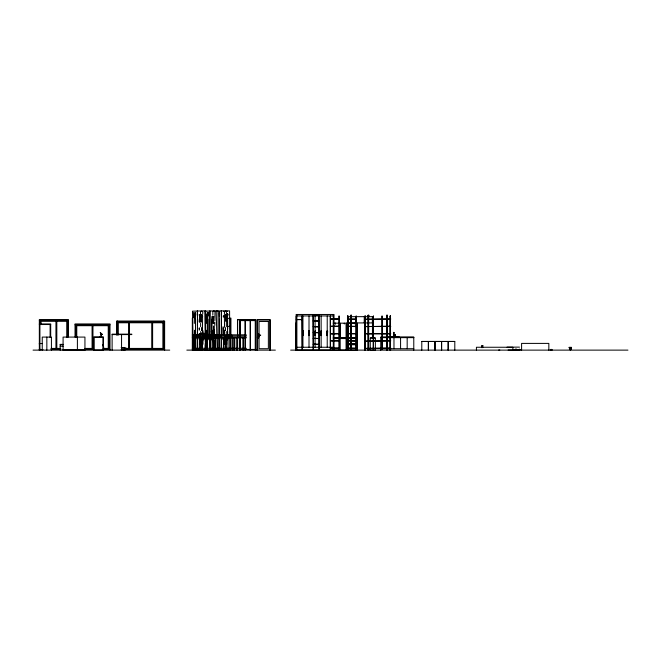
<?xml version="1.0" encoding="UTF-8"?>
<svg xmlns="http://www.w3.org/2000/svg" width="661" height="661" viewBox="0 0 661 661"><rect width="100%" height="100%" fill="white"/><g stroke="black" fill="none" stroke-linecap="round" stroke-linejoin="round"><path stroke-width="0.99" d="M197.432 331.748L197.251 349.785L205.86 349.785L205.703 310.852L192.467 311.174L193.376 350.09L197.722 349.785L197.432 327.526M197.432 325.749L197.432 323.816M197.532 331.748L197.408 310.852L197.532 323.816M197.532 327.526L197.532 325.749M202.687 334.937L202.646 330.227L202.762 334.896M212.776 338.548L212.809 330.227L212.611 338.515M224.319 337.812L224.343 343.67M296.343 349.322L296.351 316.049M390.147 316.049L390.139 349.322L390.585 349.322M390.23 349.322L390.287 316.049M390.329 349.322L390.37 316.049M390.477 349.322L390.477 316.049M39.33 344.084L39.338 343.571M195.681 314.603L195.681 315.264L195.623 312.43M219.559 315.264L219.51 312.43M347.777 316.66L347.76 322.923L372.449 322.923L372.465 316.66L372.407 322.882M347.81 322.882L347.818 316.702M355.982 316.702L355.965 322.882L356.064 316.702M364.186 322.882L364.285 316.702M200.432 333.532L200.465 343.67M202.646 344.373L202.679 337.812M225.194 315.884L225.194 317.222L225.203 315.867M226.525 344.373L226.566 334.937L226.706 344.381M201.324 315.239L201.316 317.222L201.349 314.537M201.465 337.878L201.349 344.389M202.828 344.381L202.828 337.779M213.8 338.606L213.974 326.088M215.023 334.937L215.015 338.548M223.385 317.247L223.401 315.908M225.343 337.878L225.236 344.389M227.648 331.508L227.582 339.969L227.458 313.925M512.779 349.95L519.885 349.793M194.466 315.231L194.309 323.436M194.962 312.992L194.929 313.438L194.978 312.422M199.531 314.57L199.366 322.056M223.088 326.699L223.211 334.978M226.492 315.231L226.302 321.345M226.335 326.691L226.393 321.973M202.431 329.641L202.596 317.858M211.859 316.578L211.751 339.969L211.71 319.263M200.688 322.039L200.506 315.231M214.808 325.41L214.858 321.973M224.162 337.779L224.162 344.381M226.285 331.516L226.252 333.557M227.698 329.013L227.615 319.263M201.605 327.922L201.555 330.393L201.506 327.922M212.999 323.436L212.9 316.569L212.925 317.941M214.883 320.585L214.99 312.025L214.544 310.943L213.569 310.951L215.874 311.323L215.602 310.943L218.039 310.852L218.097 349.809M225.484 327.922L225.434 330.393L225.384 327.922M101.331 337.019C100.836 336.589 101.596 337.928 101.191 334.193C100.53 335.152 100.819 332.359 101.877 334.35C101.092 332.946 100.522 337.664 101.29 336.614M199.515 314.496L199.473 316.528M213.536 335.053L213.453 338.63M201.126 337.911L200.985 344.398M202.059 317.173L202.084 315.834L202.117 317.189M225.004 337.911L224.864 344.398M200.382 333.499L200.283 344.381M201.39 337.854L201.208 343.637M213.71 338.572L213.949 329.665M223.352 316.528L223.368 315.851M224.228 334.896L224.352 330.227L224.31 334.937M225.269 337.854L225.087 343.637M199.283 322.039L199.374 319.263M195.449 313.851L195.466 312.347M219.328 313.851L219.345 312.347M226.062 314.487L225.847 321.279L226.004 314.512M201.597 330.277L201.613 329.665M202.324 335.672L202.274 337.102M225.475 330.277L225.492 329.665M570.774 349.049L570.699 349.413M206.728 317.941L206.802 315.231L206.645 323.436M194.441 315.9L194.326 317.908M226.467 315.9L226.351 317.908M212.834 315.198L212.842 311.728L213.577 310.91L204.811 311.174L205.274 342.2M214.486 340.01L213.941 350.099L217.816 349.892M194.441 315.28L194.516 313.925M206.777 315.28L206.86 313.925M226.459 315.28L226.5 314.603M201.828 345.653L201.597 350.099L201.283 345.653M225.707 345.653L225.475 350.09L225.93 350.148M224.401 314.553L224.492 311.174L225.765 310.951L223.459 311.323L223.732 310.943L221.286 310.852L221.6 349.785L217.254 350.099M200.58 313.942C199.391 309.588 204.133 310.505 202.588 314.553M571.203 349.322L570.278 348.322L569.361 349.372M101.191 333.954L101.216 334.706M569.898 349.339L570.327 349.768L569.642 349.314M570.683 349.743L570.774 348.744M569.997 349.768L570.716 349.545M100.943 333.962C102.306 335.912 101.315 332.252 100.571 334.449C103.389 335.003 100.133 332.764 100.827 334.582M100.472 333.904L101.207 334.598L100.546 333.805M101.364 334.499L101.844 334.169L101.373 333.855M101.075 337.135L101.232 336.623M481.844 347.703L482.323 346.058L482.794 347.703M519.877 349.892L516.067 349.892M570.327 349.652L570.848 349.14M512.919 350.066L512.845 347.256L476.424 347.256L476.424 350.173M101.389 336.73L101.307 337.069M393.444 335.458L395.443 335.416L395.344 334.755M569.642 349.355L570.716 349.586M570.426 349.487L570.071 349.421M101.827 334.425L101.472 333.97M100.571 334.045L101.563 333.648M569.361 348.306L570.782 348.322M101.827 334.202L101.596 334.284M570.236 349.619L570.641 349.735M215.131 350.156L215.147 337.614M225.93 350.165L229.747 349.785L229.582 310.852L227.136 310.943L227.417 311.323L225.789 310.901L226.376 311.174L226.409 313.942M313.05 315.198L319.147 315.198M350.76 315.198L351.528 315.198M368.028 315.198L368.805 315.198M386.652 315.198L387.412 315.198M350.76 315.33L351.528 315.33M368.028 315.33L368.805 315.347M386.652 315.347L387.412 315.347M350.76 315.479L351.528 315.479M368.028 315.479L368.805 315.495M386.652 315.495L387.412 315.495M350.859 315.578L351.429 315.578M368.127 315.578L368.706 315.578M386.751 315.578L387.321 315.578M351.445 315.818L350.999 315.727M368.103 315.818L368.574 315.727M386.726 315.818L387.181 315.727M296.872 315.933L333.293 315.933M296.368 316.049L296.368 349.322M348.041 316.049L347.612 316.049L347.603 349.322L348.058 349.322L347.95 316.049M351.445 316.049L350.842 316.049L350.925 349.322M368.103 316.049L368.731 316.049M386.726 316.049L387.338 316.049M390.139 316.049L390.568 316.049M192.822 318.115L192.318 318.115L192.318 350.173M228.954 318.115L230.929 318.115L230.929 350.173M228.632 318.552L230.491 318.552L230.491 350.173M347.471 319.007L356.081 319.007M347.471 319.296L356.081 319.296M296.293 319.585L302.118 319.585L296.442 319.585M237.63 319.717L240.53 319.717M239.96 319.866L255.551 319.866L255.534 350.156L255.551 319.569M39.33 320.445L67.596 320.445L67.596 337.383M240.265 320.61L245.066 320.61M245.355 320.61L250.155 320.61M250.445 320.61L255.245 320.61M313.19 321.031L319.015 321.031M67.596 321.32L41.081 321.32L41.081 324.336M117.427 321.907L164.63 321.907M152.617 322.775L163.763 322.775M333.185 323.171L346.48 323.171M39.33 323.94L50.699 323.94L50.699 337.556M39.33 324.526L50.699 324.526M75.032 324.815L109.999 324.815M92.953 325.691L109.123 325.691M228.888 326.27L230.491 326.27M356.081 326.286L347.471 326.286L356.081 326.584M228.888 326.484L230.491 326.484M319.015 326.856L313.19 326.567L318.933 326.856M309.15 331.012L309.381 335.598L309.208 331.012M314.942 331.012L314.884 335.598M327.079 331.012L326.848 335.598L327.021 331.012M295.764 332.599L296.558 332.599M313.19 332.69L319.015 332.69M295.764 333.037L296.566 333.037M347.471 333.574L355.932 333.59M364.748 333.574L373.209 333.863M390.709 333.574L382.248 333.863M338.994 333.59L330.459 333.863M373.506 333.59L381.951 333.59M330.541 333.855L338.994 333.855M347.479 333.855L355.932 333.855M364.765 333.855L373.209 333.855M373.506 333.855L381.951 333.855M382.248 333.855L390.692 333.855M112.122 334.582L131.795 334.582L131.795 334.144L112.122 334.144L112.122 350.173M192.318 334.83L246.223 334.83L246.223 335.97L192.318 335.995M258.492 334.978C257.03 335.838 264.218 334.863 258.492 335.267M315.223 335.598L315.454 331.012L315.28 335.598M295.764 336.094L296.566 336.094M295.764 336.532L296.558 336.532M394.22 337.011L393.584 337.011L393.65 332.979M192.318 337.209L246.223 337.209L246.223 337.903L192.318 337.936M380.769 337.35L413.778 337.35M333.359 337.68L339.779 337.68L339.779 323.246M346.381 323.246L346.381 337.68L339.952 337.68L339.952 323.246M357.056 337.68L347.05 337.68L357.13 337.788M380.769 337.639L413.778 337.639M333.251 337.788L346.455 337.754M313.19 338.515L319.015 338.515M333.251 338.556L346.455 338.556M346.975 338.556L357.13 338.556M356.081 340.861L347.471 340.861L356.081 341.15M421.792 350.173L421.792 341.431L454.801 341.431L454.801 350.173M421.834 341.473L454.751 341.473M39.371 343.555L42.436 343.555M357.056 343.894L347.05 343.894L357.13 343.993M60.085 344.373L63.142 344.373M313.19 344.34L319.015 344.34M62.919 344.662L60.168 344.662L60.168 350.173M346.975 344.761L357.13 344.761M481.605 345.86L483.034 345.86M481.605 346.009L483.034 346.009M60.159 346.207L63.142 346.207M507.028 347.132L519.48 347.132M296.872 347.256L333.293 347.256M569.063 347.322L571.492 347.322M121.17 347.562L125.061 347.562L125.061 349.727M356.081 348.14L347.471 348.14L356.081 348.438M192.318 348.281L246.223 348.281L246.223 348.983M50.988 348.421L60.779 348.421M84.939 348.421L92.077 348.421L92.077 325.691L76.775 325.691L76.775 337.548M103.149 348.421L108.247 348.421L108.247 325.691M125.491 348.421L151.741 348.421L151.741 322.775L118.302 322.775L118.302 335.086M152.617 348.421L162.887 348.421L162.887 322.775M569.41 348.43L571.121 348.43M380.769 348.711L413.778 348.711M39.33 349.297L40.205 349.297M50.988 349.297L60.779 349.297M84.939 349.297L94.019 349.297M103.083 349.297L109.999 349.297M125.491 349.297L164.63 349.297M350.842 349.322L351.445 349.322M364.872 349.322L365.335 349.322L365.335 316.049L364.897 316.049L364.996 349.322M368.103 349.322L368.731 349.322M386.726 349.322L387.338 349.322M240.265 349.429L245.066 349.429M245.355 349.429L250.155 349.429M255.245 349.429L250.445 349.429L250.445 350.156L250.445 319.883M550.729 349.429L551.753 349.429M42.973 349.586L39.33 349.586L39.338 350.165L39.33 319.569L68.471 319.569L68.471 336.928M122.111 349.669L122.111 347.603M123.351 349.669L123.351 347.603M124.59 349.669L124.59 347.603M195.846 349.661L198.87 349.661M348.058 349.553L347.777 349.644M351.445 349.553L350.999 349.644M364.872 349.553L365.161 349.553M368.103 349.553L368.731 349.553M386.726 349.553L387.338 349.553M390.585 349.553L390.122 349.553M550.729 349.611L551.753 349.611M121.128 349.743L125.598 349.76M228.086 349.735L230.491 349.735M347.603 349.793L348.05 349.793M350.859 349.793L351.429 349.793M364.88 349.793L365.335 349.793M368.127 349.793L368.706 349.793M386.751 349.793L387.321 349.793M390.122 349.793L390.577 349.793M512.779 349.793L520.166 349.793M63.084 349.876L84.939 349.876M295.913 349.876L296.417 350.173M347.521 349.876L348.132 349.876M350.76 349.876L351.528 349.876M364.798 349.892L365.417 349.876M368.028 349.876L368.805 349.876M386.652 349.892L387.412 349.876M390.04 349.876L390.659 349.892M124.532 350.041L123.524 350.107M296.054 350.024L339.771 350.099L339.771 338.63M346.455 323.171L346.455 350.173L339.944 350.099L339.853 323.171M357.056 350.099L347.05 350.099L346.975 323.171L357.155 323.171L357.13 350.173M364.798 350.024L365.417 350.024M368.028 350.024L368.805 350.041M386.652 350.041L387.412 350.024M390.04 350.041L390.659 350.041M498.691 350.024L499.799 350.024M508.102 350.033L518.406 350.033M550.225 349.983L552.257 349.983M33.05 350.123L169.728 350.123M186.832 350.123L275.364 350.123M290.658 350.123L627.95 350.123M224.674 350.165L221.129 349.785L221.509 311.918L221.435 310.852L220.576 310.827L219.939 311.306L218.998 310.943L219.27 311.323L216.742 310.893L216.197 312.025L217.254 350.09M519.224 349.834L515.365 349.793L515.415 349.115L516.53 349.115L516.53 349.834M213.098 350.165C207.959 348.512 203.96 354.139 205.315 342.927M224.699 350.165L225.475 350.099L225.161 345.653M100.555 334.202L101.191 334.392M200.159 350.148L200.2 337.614M101.703 333.855L101.934 334.152M102.901 344.455L103.884 348.421A1.57 1.57 0 0 1 102.315 349.991L102.315 350.156M103.356 345.653L103.612 346.538M193.574 312.397L193.656 317.222L193.632 315.198M200.49 314.603L200.531 315.28M201.944 344.331L201.721 337.854M213.272 339.275L213.941 350.099L213.28 350.173L213.164 337.614M225.781 343.637L225.566 336.416M200.531 315.9L200.58 317.941M225.641 344.389L225.525 337.878M219.477 319.263L219.444 339.969L219.312 313.925M207.934 319.263L207.901 339.969L207.769 312.38M206.926 348.851L206.835 330.227L207.1 348.843M201.762 344.389L201.646 337.878M195.598 319.263L195.557 339.969L195.433 313.925M194.582 348.851L194.499 330.227L194.755 348.843M224.715 337.102L224.666 335.672M225.376 329.665L225.401 330.277M213.842 329.665L214.081 338.572M201.498 329.665L201.514 330.277M208 312.86L208.025 315.264L207.967 312.43M207.81 312.347L207.835 316.528M200.994 314.512L201.159 321.973M213.503 323.403L213.321 316.512M201.118 322.006L200.927 314.487M227.681 313.958L227.715 315.256L227.706 313.975M226.004 344.398L225.798 335.053M202.126 344.398L201.985 337.911M227.524 316.528L227.475 313.851M224.839 315.834L224.872 317.189M219.378 316.528L219.303 312.38M195.499 316.528L195.425 312.38M215.106 334.896L215.18 338.515M214.338 338.63L214.255 335.053M213.429 318.528L213.379 316.495M201.622 333.598L201.638 334.292L201.605 332.904M225.649 314.537L225.674 317.222L225.657 315.198M224.905 315.834L224.938 317.173M224.393 317.858L224.542 327.302M213.817 326.088L213.99 338.606M200.729 332.863L200.704 331.516M199.292 329.013L199.275 327.864L199.217 330.244M200.614 323.361L200.655 326.691M223.154 327.864L223.244 334.962M201.787 315.867L201.795 317.222L201.795 315.884M372.449 322.923L372.457 338.06M548.837 350.173L548.837 343.398L521.595 343.398L521.595 350.173M519.372 349.115L519.372 349.834M448.241 341.473L448.241 350.123M448.15 341.473L448.15 350.123M441.639 341.473L441.639 350.123M441.548 341.473L441.548 350.123M435.037 341.473L435.037 350.123M434.946 341.473L434.946 350.123M428.435 341.473L428.435 350.123M428.345 341.473L428.345 350.123M413.778 350.173L413.778 337.06L380.769 337.06L380.769 350.173M407.176 337.639L407.176 348.711M400.574 337.639L400.574 348.711M399.459 337.06L388.478 337.06M395.228 334.755L395.228 335.383M394.146 332.979L394.146 337.011M393.973 337.639L393.973 348.711M387.371 337.639L387.371 348.711M387.255 316.049L387.255 349.322M387.065 316.049L387.123 349.322M386.933 316.049L387.007 349.322M386.817 316.049L386.784 349.322M375.365 350.173L375.365 337.928L370.267 337.928L370.267 350.173M375.134 350.173L370.499 350.173M374.952 337.928L370.681 337.928M372.754 337.986L372.754 316.66L347.479 316.66L347.479 323.766M368.64 316.049L368.656 349.322M368.516 316.049L368.516 349.322M368.334 316.049L368.384 349.322M368.309 349.322L368.21 316.049L368.16 349.322M365.169 316.049L365.227 349.322M365.079 316.049L365.128 349.322M356.915 324.187L356.915 337.06M356.915 338.515L356.915 343.852M356.915 344.579L356.915 349.925M355.015 323.171L354.982 323.94M351.396 349.322L351.396 316.049L351.247 349.322M351.231 316.049L351.173 349.322M351.057 316.049L351.041 349.322M347.802 316.049L347.86 349.322M347.719 316.049L347.719 349.322M347.215 324.187L347.215 337.06M347.215 338.515L347.215 343.852M347.215 344.579L347.215 349.925M346.381 338.63L346.381 350.099M346.224 324.187L346.224 337.06M346.224 338.515L346.224 349.925M344.265 323.171L344.298 323.94M335.441 323.171L335.466 323.94M335.367 323.171L335.367 323.94M334.02 350.173L334.02 314.471L296.136 314.471L296.054 350.173M333.293 314.471L333.293 350.173M327.22 315.933L327.22 347.256M321.147 315.933L321.147 347.256M318.933 315.198L313.331 314.909M318.949 321.031L313.331 320.742M318.933 332.69L313.331 332.392M318.933 338.515L313.331 338.225M318.933 344.34L313.331 344.05M315.082 315.933L315.082 347.256M309.009 315.933L309.009 347.256M308.811 331.012L308.811 335.598M302.936 315.933L302.936 347.256M302.738 331.012L302.738 335.598M296.872 314.471L296.872 350.173M296.26 332.599L296.26 336.532M295.798 323.072L295.764 350.173M270.266 350.173L270.266 319.569L257.154 319.569L257.154 350.173M269.828 350.173L269.828 320.007L257.592 320.007L257.592 350.173M255.84 350.173L255.84 319.569L237.481 319.569L237.481 350.173M255.245 319.883L255.245 350.156M250.155 319.883L250.155 350.156M245.355 319.883L245.355 350.156M245.066 319.883L245.066 350.156M243.347 337.614L243.347 350.173M243.058 337.614L243.058 350.173M240.265 319.883L240.265 350.156M239.96 319.569L239.96 350.173M239.67 319.569L239.67 350.173M237.63 319.569L237.63 350.173M236.25 337.614L236.25 350.173M234.267 337.614L234.267 350.173M233.977 337.614L233.977 350.173M232.432 335.35L232.432 350.173M228.028 337.614L228.028 350.173M226.045 337.614L226.045 350.173M225.756 337.614L225.756 350.173M223.773 337.614L223.773 350.173M223.484 337.614L223.484 350.173M219.584 335.35L219.584 350.173M219.295 335.35L219.295 350.173M215.436 337.614L215.436 350.173M212.875 337.614L212.875 350.173M210.9 337.614L210.9 350.173M206.736 335.35L206.736 350.173M204.918 349.661L204.918 350.173M202.473 337.614L202.473 350.173M202.175 337.614L202.175 350.173M199.911 337.614L199.911 350.173M195.656 337.614L195.656 350.173M195.367 337.614L195.367 350.173M193.301 337.647L193.301 349.661L193.095 337.647M192.822 337.647L192.822 350.173M164.63 350.173L164.63 321.031L116.551 321.031L116.551 335.094M163.763 321.031L163.763 349.297M152.617 321.907L152.617 349.297M129.449 322.775L129.449 348.421M128.573 321.907L128.573 349.297M126.003 347.975L126.003 349.297M121.55 334.582L121.55 350.173M117.427 321.031L117.427 335.094M109.999 350.173L109.999 323.94L75.032 323.94L75.032 337.06M109.123 324.815L109.123 349.297M103.248 350.173L103.248 337.085L93.812 337.085L93.812 350.173M101.637 334.045L101.637 334.516M101.083 333.929L101.083 334.623M100.745 334.045L100.745 334.516M100.431 336.697L100.431 337.217M99.96 336.705L99.96 337.217M92.953 324.815L92.953 349.297M84.939 350.173L84.939 337.085L63.084 337.085L63.084 350.173M77.395 337.085L77.395 350.173M75.899 324.815L75.899 337.548M66.728 321.32L66.728 337.383M56.813 320.445L56.813 349.297M55.945 321.32L55.945 348.421M51.426 350.173L51.426 337.085L42.246 337.085L42.246 350.173M50.112 324.526L50.112 337.556M46.84 337.085L46.84 350.173M40.205 320.445L40.205 324.568M39.916 323.94L39.916 350.173M203.704 338.515L203.704 339.969L203.819 332.896L203.704 338.515M209.777 331.748L209.884 349.71L209.901 310.852L209.777 331.748M302.052 316.049L302.193 349.322L302.052 316.049M313.116 316.049L313.256 349.322L313.116 316.049M318.966 316.049L319.089 349.322L318.941 316.049M330.326 316.049L330.368 349.322L330.326 316.049M339.076 316.049L339.209 349.322L339.068 316.049M382.041 316.049L382.174 349.322L382.025 316.049M199.407 339.233L199.407 339.969L199.308 333.582L199.407 339.233M213.66 316.536L213.652 317.222L213.652 316.553M223.286 339.233L223.286 339.969L223.261 337.812L223.286 339.233M227.706 314.603L227.706 315.264L227.706 314.611M202.58 315.925L202.555 317.272L202.58 315.9M213.759 322.708L213.751 323.403L213.759 322.708M195.648 334.284L195.639 334.987L195.648 334.284M203.795 334.284L203.786 334.987L203.795 334.284M207.984 334.284L207.984 334.987L207.984 334.284M219.526 334.284L219.518 334.987L219.526 334.284M227.673 334.284L227.665 334.987L227.673 334.284M199.283 314.603L199.283 315.264L199.283 314.603M212.792 330.864L212.784 331.508L212.792 330.847M224.335 330.864L224.327 331.508L224.335 330.847M201.514 333.615L201.498 334.309L201.489 333.598M195.598 336.383L195.582 337.085L195.598 336.383M203.737 336.383L203.72 337.085L203.737 336.383M207.934 336.383L207.918 337.085L207.934 336.383M227.624 336.383L227.607 337.085L227.624 336.383M257.964 333.631C255.567 344.34 261.863 333.83 257.997 333.59M258.096 336.325L258.501 336.672L258.12 336.292M393.659 332.4L394.138 332.533L393.683 332.343M100.257 332.739C101.001 333.127 101.05 332.756 100.265 332.739M356.155 316.049L356.031 349.322L356.139 316.049M373.432 316.049L373.3 349.322L373.432 316.049M339.143 319.007L330.393 319.007L339.143 319.007M390.709 319.007L364.748 319.296L390.692 319.007M268.366 321.469L259.046 321.469L259.046 348.711L268.366 348.711L268.366 321.469M339.143 326.286L330.393 326.286L339.143 326.286M390.709 326.286L364.748 326.584L390.692 326.286M302.796 331.012L302.564 335.598L302.796 331.012M303.316 331.012L303.077 335.598L303.316 331.012M308.869 331.012L308.637 335.598L308.869 331.012M321.006 331.012L320.775 335.598L320.957 331.012M321.527 331.012L321.296 335.598L321.527 331.012M327.6 331.012L327.418 335.598L327.6 331.012M373.647 333.574L373.068 333.863L373.647 333.574M382.389 333.574L381.81 333.863L382.389 333.574M103.157 337.176L93.903 337.176L93.903 350.082L103.157 350.082L103.157 337.176M339.143 340.861L330.393 340.861L339.143 340.861M390.709 340.861L364.748 341.15L390.709 340.861M571.492 347.612L569.063 347.612L571.476 347.636M339.143 348.14L330.393 348.14L339.143 348.14M390.709 348.14L364.748 348.438L390.709 348.14M224.476 317.239L224.41 315.925L224.434 317.272M219.568 315.256L219.551 314.595L219.568 315.256M208.033 315.256L208.008 314.595L208.033 315.256M211.727 337.085L211.71 336.383L211.71 337.102M206.868 331.492L206.852 330.847L206.86 331.508M202.671 331.492L202.654 330.847L202.663 331.508M199.333 334.978L199.316 334.276L199.325 334.987M194.524 331.492L194.516 330.847L194.524 331.508M211.677 334.978L211.66 334.284L211.669 334.987"/></g></svg>
